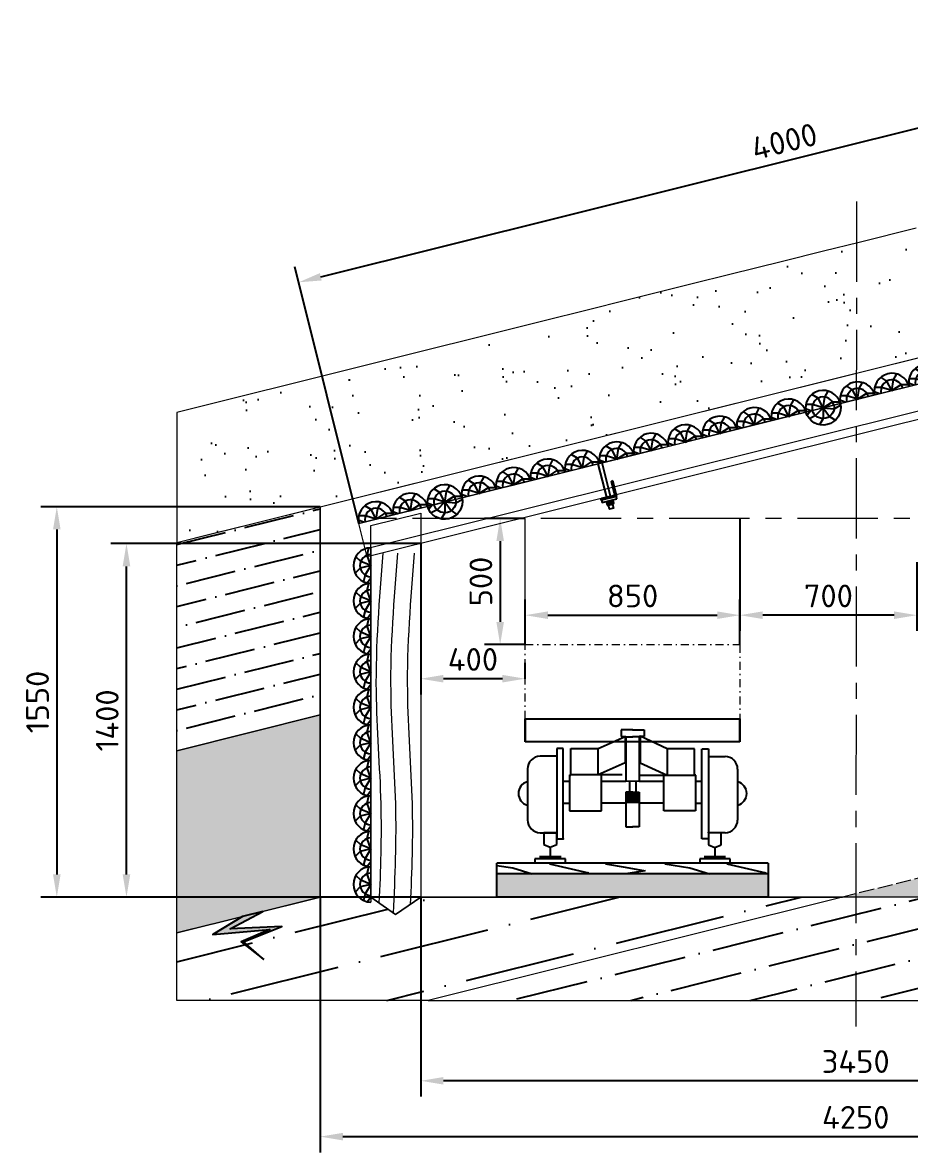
# Model space of a CAD drawing. Header units: millimetres. Extents: x 1757 to 4342, y -1901 to 53.
# Drawn here: x 3942.8 to 4013.1, y -1015 to -925.5 of the extents above; entities that cross this region are included whole.
import ezdxf

# ---------------------------------------------------------------- set-up
doc = ezdxf.new("R2010")
doc.units = ezdxf.units.MM
doc.header["$LTSCALE"] = 0.1
for name, pattern in [('ACAD_ISO02W100', [15, 12, -3]), ('осеваяX2', [101.6, 63.5, -12.7, 12.7, -12.7]), ('штрихпунктирная2', [12.7, 6.35, -3.175, 0, -3.175])]:
    doc.linetypes.add(name, pattern=pattern)
for name, color, linetype in [('ВАГОН', 7, 'Continuous'), ('Д_Распорка', 7, 'Continuous'), ('М16_Гайка_Конт', 7, 'Continuous'), ('М16_Планка', 7, 'Continuous'), ('РЕЛЬС', 7, 'Continuous'), ('Ско_М16_СВП-22', 7, 'Continuous'), ('Уголок_63х63', 7, 'Continuous'), ('ШПАЛА', 252, 'Continuous')]:
    doc.layers.add(name, color=color, linetype=linetype)
doc.layers.add('Размеры', color=7, linetype='Continuous', lineweight=15)
doc.styles.get("Standard").update_dxf_attribs({"font": 'txt.shx'})
doc.dimstyles.new('ISO-25', dxfattribs={"dimtxt": 2.5, "dimasz": 2.5, "dimexe": 1.25, "dimexo": 0, "dimtad": 1, "dimdec": 0, "dimtxsty": 'Standard', "dimcen": 2.5, "dimadec": 0, "dimazin": 0, "dimtfac": 1, "dimtdec": 0, "dimtmove": 0, "dimatfit": 3, "dimfxl": 1, "dimarcsym": 0})

# ---------------------------------------------------------------- blocks, each defined once
blk = doc.blocks.new('*D707')
at = {"color": 0, "linetype": 'ByBlock', "lineweight": -2}
for p, q in [((4047.052, -945.83), (4041.989, -925.524)), ((3966.415, -945.655), (4040.545, -927.173)), ((3969.429, -965.184), (3964.366, -944.878))]:
    blk.add_line(p, q, dxfattribs=at)
at = {"color": 0, "linetype": 'ByBlock', "lineweight": 15}
for points in [[(4040.473, -926.881), (4040.618, -927.464), (4042.292, -926.737)], [(3966.342, -945.364), (3966.487, -945.946), (3964.668, -946.091)]]:
    blk.add_solid(points, dxfattribs=at)
at = {"layer": 'Defpoints', "color": 0, "linetype": 'ByBlock', "lineweight": 15}
for p in [(4042.292, -926.737), (4047.052, -945.83), (3969.429, -965.184)]:
    blk.add_point(p, dxfattribs=at)
at = {"color": 0, "linetype": 'ByBlock', "lineweight": 15, "insert": (4003.111, -934.934), "char_height": 1.8, "attachment_point": 5, "rotation": 14}
blk.add_mtext('4000', dxfattribs=at)
blk = doc.blocks.new('*D708')
at = {"color": 0, "linetype": 'ByBlock', "lineweight": -2}
for p, q in [((3982.596, -974.787), (3982.596, -971.204)), ((3999.595, -974.787), (3999.595, -971.204)), ((3984.396, -972.454), (3997.795, -972.454))]:
    blk.add_line(p, q, dxfattribs=at)
at = {"color": 0, "linetype": 'ByBlock', "lineweight": 15}
for points in [[(3984.396, -972.154), (3984.396, -972.754), (3982.596, -972.454)], [(3997.795, -972.154), (3997.795, -972.754), (3999.595, -972.454)]]:
    blk.add_solid(points, dxfattribs=at)
at = {"layer": 'Defpoints', "color": 0, "linetype": 'ByBlock', "lineweight": 15}
for p in [(3999.595, -972.454), (3982.596, -974.787), (3999.595, -974.787)]:
    blk.add_point(p, dxfattribs=at)
at = {"color": 0, "linetype": 'ByBlock', "lineweight": 15, "insert": (3991.095, -970.929), "char_height": 1.8, "attachment_point": 5}
blk.add_mtext('850', dxfattribs=at)
blk = doc.blocks.new('*D713')
at = {"color": 0, "linetype": 'ByBlock', "lineweight": -2}
for p, q in [((3974.324, -966.787), (3974.324, -978.733)), ((3982.596, -977.483), (3982.596, -976.233)), ((3980.796, -977.483), (3976.124, -977.483))]:
    blk.add_line(p, q, dxfattribs=at)
at = {"color": 0, "linetype": 'ByBlock', "lineweight": 15}
for points in [[(3976.124, -977.183), (3976.124, -977.783), (3974.324, -977.483)], [(3980.796, -977.183), (3980.796, -977.783), (3982.596, -977.483)]]:
    blk.add_solid(points, dxfattribs=at)
at = {"layer": 'Defpoints', "color": 0, "linetype": 'ByBlock', "lineweight": 15}
for p in [(3974.324, -966.787), (3974.324, -977.483), (3982.596, -977.483)]:
    blk.add_point(p, dxfattribs=at)
at = {"color": 0, "linetype": 'ByBlock', "lineweight": 15, "insert": (3978.46, -975.958), "char_height": 1.8, "attachment_point": 5}
blk.add_mtext('400', dxfattribs=at)
blk = doc.blocks.new('*D706')
at = {"color": 0, "linetype": 'ByBlock', "lineweight": -2}
for p, q in [((3999.595, -964.787), (3999.595, -973.704)), ((4013.595, -968.246), (4013.595, -973.704)), ((4011.795, -972.454), (4001.395, -972.454))]:
    blk.add_line(p, q, dxfattribs=at)
at = {"color": 0, "linetype": 'ByBlock', "lineweight": 15}
for points in [[(4001.395, -972.154), (4001.395, -972.754), (3999.595, -972.454)], [(4011.795, -972.154), (4011.795, -972.754), (4013.595, -972.454)]]:
    blk.add_solid(points, dxfattribs=at)
at = {"layer": 'Defpoints', "color": 0, "linetype": 'ByBlock', "lineweight": 15}
for p in [(3999.595, -964.787), (4013.595, -968.246), (3999.595, -972.454)]:
    blk.add_point(p, dxfattribs=at)
at = {"color": 0, "linetype": 'ByBlock', "lineweight": 15, "insert": (4006.595, -970.929), "char_height": 1.8, "attachment_point": 5}
blk.add_mtext('700', dxfattribs=at)
blk = doc.blocks.new('pfnzu')
at = {"color": 7, "lineweight": 0}
blk.add_line((142694.1, -82404), (142694.1, -82544.3), dxfattribs=at)
at = {"layer": 'Д_Распорка', "color": 253}
for p, q in [((142679.9, -82432.8), (142686.9, -82404.5)), ((142654.7, -82457.4), (142634.8, -82439)), ((142694.1, -82474.1), (142679.9, -82432.8)), ((142652.6, -82484.3), (142632.2, -82504.2)), ((142694.1, -82474.1), (142652.6, -82484.3)), ((142694.1, -82474.1), (142654.7, -82457.4)), ((142694.1, -82474.1), (142671.5, -82511.2)), ((142671.5, -82511.2), (142664.9, -82537.2)), ((142694.1, -82524.6), (142681.4, -82542.8))]:
    blk.add_line(p, q, dxfattribs=at)
at = {"layer": 'Д_Распорка', "color": 7}
blk.add_arc((142695.6, -82474.1), 70.2, 91.2316, 268.7684, dxfattribs=at)
at = {"layer": 'Д_Распорка', "color": 253}
blk.add_arc((142695.6, -82474.1), 44.2, 91.9563, 268.0437, dxfattribs=at)
blk = doc.blocks.new('*D718')
at = {"color": 0, "linetype": 'ByBlock', "lineweight": -2}
for p, q in [((3966.369, -963.867), (3944.27, -963.867)), ((3945.52, -965.667), (3945.52, -992.986)), ((3966.369, -994.786), (3944.27, -994.786))]:
    blk.add_line(p, q, dxfattribs=at)
at = {"color": 0, "linetype": 'ByBlock', "lineweight": 15}
for points in [[(3945.22, -965.667), (3945.82, -965.667), (3945.52, -963.867)], [(3945.22, -992.986), (3945.82, -992.986), (3945.52, -994.786)]]:
    blk.add_solid(points, dxfattribs=at)
at = {"layer": 'Defpoints', "color": 0, "linetype": 'ByBlock', "lineweight": 15}
for p in [(3966.369, -963.867), (3945.52, -994.786), (3966.369, -994.786)]:
    blk.add_point(p, dxfattribs=at)
at = {"color": 0, "linetype": 'ByBlock', "lineweight": 15, "insert": (3943.995, -979.327), "char_height": 1.8, "attachment_point": 5, "rotation": 90}
blk.add_mtext('1550', dxfattribs=at)
blk = doc.blocks.new('*D725')
at = {"color": 0, "linetype": 'ByBlock', "lineweight": -2}
for p, q in [((3974.324, -966.787), (3949.786, -966.787)), ((3951.036, -992.986), (3951.036, -968.587)), ((3974.324, -994.786), (3949.786, -994.786))]:
    blk.add_line(p, q, dxfattribs=at)
at = {"color": 0, "linetype": 'ByBlock', "lineweight": 15}
for points in [[(3950.736, -968.587), (3951.336, -968.587), (3951.036, -966.787)], [(3950.736, -992.986), (3951.336, -992.986), (3951.036, -994.786)]]:
    blk.add_solid(points, dxfattribs=at)
at = {"layer": 'Defpoints', "color": 0, "linetype": 'ByBlock', "lineweight": 15}
for p in [(3951.036, -966.787), (3974.324, -966.787), (3974.324, -994.786)]:
    blk.add_point(p, dxfattribs=at)
at = {"color": 0, "linetype": 'ByBlock', "lineweight": 15, "insert": (3949.511, -980.787), "char_height": 1.8, "attachment_point": 5, "rotation": 90}
blk.add_mtext('1400', dxfattribs=at)
blk = doc.blocks.new('*D728')
at = {"color": 0, "linetype": 'ByBlock', "lineweight": -2}
for p, q in [((3966.369, -994.786), (3966.369, -1014.997)), ((4051.149, -994.786), (4051.149, -1014.997)), ((3968.169, -1013.747), (4049.349, -1013.747))]:
    blk.add_line(p, q, dxfattribs=at)
at = {"color": 0, "linetype": 'ByBlock', "lineweight": 15}
for points in [[(3968.169, -1013.447), (3968.169, -1014.047), (3966.369, -1013.747)], [(4049.349, -1013.447), (4049.349, -1014.047), (4051.149, -1013.747)]]:
    blk.add_solid(points, dxfattribs=at)
at = {"layer": 'Defpoints', "color": 0, "linetype": 'ByBlock', "lineweight": 15}
for p in [(3966.369, -994.786), (4051.149, -994.786), (4051.149, -1013.747)]:
    blk.add_point(p, dxfattribs=at)
at = {"color": 0, "linetype": 'ByBlock', "lineweight": 15, "insert": (4008.759, -1012.222), "char_height": 1.8, "attachment_point": 5}
blk.add_mtext('4250', dxfattribs=at)
blk = doc.blocks.new('*D729')
at = {"color": 0, "linetype": 'ByBlock', "lineweight": -2}
for p, q in [((3974.324, -994.786), (3974.324, -1010.577)), ((4043.194, -994.784), (4043.194, -1010.577)), ((4041.394, -1009.327), (3976.124, -1009.327))]:
    blk.add_line(p, q, dxfattribs=at)
at = {"color": 0, "linetype": 'ByBlock', "lineweight": 15}
for points in [[(3976.124, -1009.027), (3976.124, -1009.627), (3974.324, -1009.327)], [(4041.394, -1009.027), (4041.394, -1009.627), (4043.194, -1009.327)]]:
    blk.add_solid(points, dxfattribs=at)
at = {"layer": 'Defpoints', "color": 0, "linetype": 'ByBlock', "lineweight": 15}
for p in [(3974.324, -994.786), (4043.194, -994.784), (3974.324, -1009.327)]:
    blk.add_point(p, dxfattribs=at)
at = {"color": 0, "linetype": 'ByBlock', "lineweight": 15, "insert": (4008.759, -1007.802), "char_height": 1.8, "attachment_point": 5}
blk.add_mtext('3450', dxfattribs=at)
blk = doc.blocks.new('*D730')
at = {"color": 0, "linetype": 'ByBlock', "lineweight": -2}
for p, q in [((3982.596, -964.787), (3979.364, -964.787)), ((3980.614, -966.587), (3980.614, -972.987)), ((3982.596, -974.787), (3979.364, -974.787))]:
    blk.add_line(p, q, dxfattribs=at)
at = {"color": 0, "linetype": 'ByBlock', "lineweight": 15}
for points in [[(3980.314, -966.587), (3980.914, -966.587), (3980.614, -964.787)], [(3980.314, -972.987), (3980.914, -972.987), (3980.614, -974.787)]]:
    blk.add_solid(points, dxfattribs=at)
at = {"layer": 'Defpoints', "color": 0, "linetype": 'ByBlock', "lineweight": 15}
for p in [(3982.596, -964.787), (3980.614, -974.787), (3982.596, -974.787)]:
    blk.add_point(p, dxfattribs=at)
at = {"color": 0, "linetype": 'ByBlock', "lineweight": 15, "insert": (3979.089, -969.787), "char_height": 1.8, "attachment_point": 5, "rotation": 90}
blk.add_mtext('500', dxfattribs=at)
blk = doc.blocks.new('М16_Гайка')
at = {"layer": 'М16_Гайка_Конт'}
h = blk.add_hatch(color=253, dxfattribs=at)
h.paths.add_polyline_path([(1.9, -6.7, 0.267171), (1.9, -13.4), (1.9, -13.4), (14.3, -13.4), (14.3, -13.4, 0.267171), (14.3, -6.7)])
h.paths.add_polyline_path([(1.9, 6.7, 0.133362), (1.9, -6.7), (14.3, -6.7, 0.133362), (14.3, 6.7)])
h.paths.add_polyline_path([(1.9, 13.4), (1.9, 13.4, 0.267171), (1.9, 6.7), (14.3, 6.7, 0.267171), (14.3, 13.4), (14.3, 13.4)])
h.paths.add_polyline_path([(0, 10.1), (0, 0), (1, 0, -0.066387), (1.9, 6.7, -0.267171), (1.9, 13.4)])
h.paths.add_polyline_path([(0, 0), (0, -10), (1.9, -13.4, -0.267171), (1.9, -6.7, -0.066387), (1, 0)])
h.paths.add_polyline_path([(15.2, 0, -0.066387), (14.3, -6.7, -0.267171), (14.3, -13.4), (16.2, -10), (16.2, 0)])
h.paths.add_polyline_path([(14.3, 13.4, -0.267171), (14.3, 6.7, -0.066387), (15.2, 0), (16.2, 0), (16.2, 10.1)])
for p, q in [((1.9, 13.4), (0, 10.1)), ((0, 10.1), (0, -10)), ((0, 10.1), (0, -10)), ((0, 0), (1, 0)), ((1.9, 13.4), (14.3, 13.4)), ((14.3, 6.7), (1.9, 6.7)), ((14.3, 13.4), (16.2, 10.1)), ((15.2, 0), (16.2, 0)), ((16.2, 10.1), (16.2, -10)), ((16.2, 10.1), (16.2, -10)), ((1.9, -13.4), (0, -10)), ((14.3, -6.7), (1.9, -6.7)), ((14.3, -13.4), (1.9, -13.4)), ((14.3, -13.4), (16.2, -10))]:
    blk.add_line(p, q, dxfattribs=at)
for centre, radius, start, end in [((7.7, 10), 6.71, 149.9725, 209.9168), ((26.6, 0), 25.6, 164.8075, 195.1925), ((8.5, 10), 6.71, 330.0832, 29.9168), ((-10.4, 0), 25.6, 344.8075, 15.1925), ((7.7, -10), 6.71, 150.0832, 210.0275), ((8.5, -10), 6.71, 330.0832, 29.9168)]:
    blk.add_arc(centre, radius, start, end, dxfattribs=at)
blk = doc.blocks.new('Уголок_63х63')
blk.add_lwpolyline([(-6, 31.5), (-5.1, 31.5)])
at = {"layer": 'Уголок_63х63'}
for p, q in [((-6, 58.5), (-2.6, 63)), ((-6, 53.2), (0, 61.1)), ((-6, 13), (-6, 60.3)), ((-6, 47.9), (0, 55.9)), ((-6, 42.7), (0, 50.6)), ((-6, 37.4), (0, 45.3)), ((0, 63), (-3.3, 63)), ((0, 0), (0, 63)), ((-63, 0), (-63, 3.3)), ((0, 0), (-63, 0)), ((-62.8, 4.4), (-62, 5.4)), ((-62.1, 0), (-57.6, 6)), ((-13, 6), (-60.3, 6)), ((-58.1, 0), (-53.6, 6)), ((-54.2, 0), (-49.6, 6)), ((-50.2, 0), (-45.6, 6)), ((-46.2, 0), (-41.7, 6)), ((-42.2, 0), (-37.7, 6)), ((-38.2, 0), (-33.7, 6)), ((-34.3, 0), (-29.7, 6)), ((-30.3, 0), (-25.7, 6)), ((-26.3, 0), (-21.8, 6)), ((-22.3, 0), (-17.8, 6)), ((-18.3, 0), (-13.8, 6)), ((-14.4, 0), (-8.7, 7.5)), ((-10.4, 0), (0, 13.7)), ((-6.5, 10.4), (0, 19)), ((-6.4, 0), (0, 8.5)), ((-6, 32.1), (0, 40.1)), ((-6, 26.9), (0, 34.8)), ((-6, 21.6), (0, 29.5)), ((-6, 16.3), (0, 24.3)), ((-2.4, 0), (0, 3.2))]:
    blk.add_line(p, q, dxfattribs=at)
for centre, radius, start, end in [((-3.3, 60.3), 2.7, 90.0004, 180.0004), ((-60.3, 3.3), 2.7, 90.0004, 180.0004), ((-13, 13), 7, 270.0004, 0.0004)]:
    blk.add_arc(centre, radius, start, end, dxfattribs=at)

msp = doc.modelspace()

# ---------------------------------------------------------------- hatches: boundary and pattern name
h = msp.add_hatch()
h.set_pattern_fill('AR-SAND', color=256, scale=0.1, angle=315, style=0)
h.set_pattern_definition([(352.5, (-279873.402, 279720.4922), (3.34753489, 3.573813487), [0, -3.8608, 0, -4.318, 0, -4.1275]), (322.5, (-279873.402, 279720.492), (8.24732851, 1.89010928), [0, -2.0828, 0, -3.4798, 0, -1.3335]), (282.5, (-279875.611, 279722.7014), (5.60332312, -5.58299826), [0, -1.27, 0, -4.572, 0, -5.969]), (272.5, (-279875.611, 279722.7014), (6.97550782, -3.82281109), [0, -0.635, 0, -2.9972, 0, -3.429])])
h.paths.add_polyline_path([(3955.011, -966.699), (4061.149, -940.236), (4061.149, -929.93), (4045.402, -933.856), (4031.404, -937.346), (4028.076, -938.176), (4023.421, -939.336), (4019.953, -940.201), (4013.549, -941.798), (4009.021, -942.927), (4006.212, -943.627), (4002.969, -944.436), (3998.789, -945.478), (3995.804, -946.222), (3990.546, -947.533), (3987.604, -948.267), (3983.99, -949.168), (3955.011, -956.393)])
h = msp.add_hatch()
h.set_pattern_fill('ANSI36', color=256, scale=0.5, angle=329, style=0)
h.set_pattern_definition([(14, (-279894.4916, 279715.234), (2.311551805, 2.2124337317), [3.96875, -0.79375, 0, -0.79375])])
h.paths.add_polyline_path([(3960.96, -965.216), (3966.369, -963.867), (3966.369, -980.357), (3955.011, -983.189), (3955.011, -966.699), (3957.844, -965.993)])
for color, points in [(253, [(3955.011, -983.189), (3966.369, -980.357), (3966.369, -994.786), (3958.654, -996.709), (3955.643, -997.46), (3955.011, -997.618), (3955.011, -995.245), (3955.011, -991.717), (3955.011, -986.859)]), (256, [(3961.92, -999.731), (3960.289, -998.322), (3963.337, -997.105), (3959.233, -997.295), (3961.833, -995.917), (3960.207, -996.322), (3957.881, -997.74), (3962.379, -997.344), (3960.118, -998.318)])]:
    msp.add_hatch(color=color).paths.add_polyline_path(points)
h = msp.add_hatch()
h.set_pattern_fill('ANSI36', color=256, scale=0.72, angle=329, style=0)
h.set_pattern_definition([(14, (454.1442, 0), (3.3286346, 3.1859046), [5.715, -1.143, 0, -1.143])])
h.paths.add_polyline_path([(3974.925, -1002.959), (4031.529, -1002.959), (4061.149, -1002.959), (4061.149, -981.461), (4051.149, -983.954), (4051.149, -994.786), (4047.149, -994.788), (4045.268, -996.1), (4043.194, -994.787), (4007.704, -994.786)])
at = {"linetype": 'ByBlock', "lineweight": 15}
msp.add_hatch(color=254, dxfattribs=at).paths.add_polyline_path([(4007.701, -994.787), (4051.149, -994.787), (4051.149, -983.954)])
at = {"lineweight": 0, "true_color": 0xffffff}
msp.add_hatch(color=7, dxfattribs=at).paths.add_polyline_path([(3980.364, -992.932), (3980.364, -994.786), (4001.827, -994.786), (4001.827, -992.932)])
h = msp.add_hatch()
h.set_pattern_fill('ANSI36', color=256, scale=1.1, angle=329, style=0)
h.set_pattern_definition([(14, (-279894.4916, 279715.234), (5.085413972, 4.86735421), [8.73125, -1.74625, 0, -1.74625])])
h.paths.add_polyline_path([(3966.369, -994.786), (3970.367, -994.787), (3971.355, -995.478), (3972.341, -996.169), (3974.324, -994.786), (4007.701, -994.787), (3974.925, -1002.959), (3955.011, -1002.959), (3955.011, -1000.461), (3955.011, -997.618)])

# ---------------------------------------------------------------- linework, layer by layer
at = {"color": 7, "linetype": 'осеваяX2', "lineweight": 15}
for p, q in [((4008.821, -939.698), (4008.764, -1005.024)), ((4051.149, -964.787), (3971.033, -964.787))]:
    msp.add_line(p, q, dxfattribs=at)
at = {"color": 7, "linetype": 'ByBlock', "lineweight": 15}
for p, q in [((4047.56, -947.868), (3969.937, -967.222)), ((3982.596, -971.204), (3982.596, -964.787))]:
    msp.add_line(p, q, dxfattribs=at)
at = {"color": 7, "linetype": 'ACAD_ISO02W100', "lineweight": 15}
msp.add_line((4061.149, -981.461), (4007.704, -994.786), dxfattribs=at)
at = {"color": 7}
msp.add_line((3991.629, -985.617), (3990.573, -985.602), dxfattribs=at)
at = {"color": 7, "lineweight": 0}
for points in [[(3955.011, -966.699), (4061.149, -940.236)], [(4013.549, -941.798), (4009.021, -942.927), (4006.212, -943.627), (4002.969, -944.436), (3998.789, -945.478), (3995.804, -946.222), (3995.804, -946.222), (3995.804, -946.222), (3995.804, -946.222), (3990.546, -947.533), (3987.604, -948.267), (3983.99, -949.168), (3955.011, -956.393), (3955.011, -966.699), (3955.011, -966.699), (3955.011, -966.699)], [(3960.96, -965.216), (3966.369, -963.867), (3966.369, -963.867), (3966.369, -963.867), (3966.369, -963.867), (3966.369, -963.867), (3966.369, -963.867), (3966.369, -963.867), (3966.369, -963.867), (3966.369, -963.867), (3966.369, -963.867), (3966.369, -963.867), (3966.369, -963.867), (3966.369, -963.867), (3966.369, -963.867), (3966.369, -963.867), (3966.369, -963.867), (3966.369, -980.357), (3955.011, -983.189), (3955.011, -966.699), (3955.011, -966.699), (3955.011, -966.699), (3955.011, -966.699), (3957.844, -965.993), (3960.96, -965.216)], [(3955.011, -983.189), (3966.369, -980.357), (3966.369, -980.357), (3966.369, -980.357), (3966.369, -980.357), (3966.369, -980.357), (3966.369, -980.357), (3966.369, -980.357), (3966.369, -994.786), (3958.654, -996.709), (3955.643, -997.46), (3955.011, -997.618), (3955.011, -997.618), (3955.011, -997.618), (3955.011, -995.245), (3955.011, -991.717), (3955.011, -986.859), (3955.011, -983.189)], [(3980.364, -992.932), (3980.364, -994.786), (4001.827, -994.786), (4001.827, -992.932), (3980.364, -992.932)], [(3966.369, -994.786), (3970.367, -994.787), (3971.355, -995.478), (3972.341, -996.169), (3974.324, -994.786), (4007.701, -994.787), (3974.925, -1002.959), (3955.011, -1002.959), (3955.011, -1000.461), (3955.011, -997.618), (3966.369, -994.786)]]:
    msp.add_lwpolyline(points, dxfattribs=at)
at = {"color": 5, "linetype": 'ByBlock', "lineweight": 15}
msp.add_lwpolyline([(3966.369, -994.786), (3966.369, -963.867), (4051.149, -942.729), (4051.149, -994.786), (4047.149, -994.788), (4045.268, -996.1), (4043.194, -994.787), (3974.323, -994.786), (3972.341, -996.169), (3970.369, -994.787), (3966.369, -994.786), (3966.369, -994.786)], dxfattribs=at)
at = {"color": 7, "linetype": 'ByBlock', "lineweight": 15}
msp.add_lwpolyline([(4047.715, -948.489), (3970.091, -967.843), (3969.429, -965.184), (4047.052, -945.83)], close=True, dxfattribs=at)
for points in [[(3970.368, -965.363), (3974.324, -964.377), (3974.323, -994.786), (3972.341, -996.169), (3970.369, -994.787), (3970.368, -965.363)], [(3974.925, -1002.959), (4031.529, -1002.959), (4061.149, -1002.959), (4061.149, -981.461), (4051.149, -983.954), (4051.149, -994.786), (4047.149, -994.788), (4045.268, -996.1), (4043.194, -994.787), (4007.704, -994.786), (3974.925, -1002.959)]]:
    msp.add_lwpolyline(points, dxfattribs=at)
at = {"color": 7, "linetype": 'штрихпунктирная2', "lineweight": 15}
msp.add_lwpolyline([(3982.596, -974.787), (3999.595, -974.787), (3999.595, -980.671), (3982.596, -980.671)], close=True, dxfattribs=at)
msp.add_lwpolyline([(3961.92, -999.731), (3960.289, -998.322), (3963.337, -997.105), (3959.233, -997.295), (3961.833, -995.917), (3960.207, -996.322), (3957.881, -997.74), (3962.379, -997.344), (3960.118, -998.318), (3961.92, -999.731)])
at = {"color": 7, "linetype": 'ByBlock', "lineweight": 15}
for points, knots in [([(3971.334, -967.533), (3971.04, -971.189), (3970.506, -977.81), (3971.317, -987.048), (3971.154, -992.629), (3971.019, -995.242)], [0, 0, 0, 0, 10.9826, 19.890344, 27.736241, 27.736241, 27.736241, 27.736241]), ([(3972.492, -967.533), (3972.198, -971.189), (3971.665, -977.81), (3972.498, -987.309), (3972.296, -993.15), (3972.135, -996.025)], [0, 0, 0, 0, 10.9826, 19.890344, 28.518959, 28.518959, 28.518959, 28.518959]), ([(3973.811, -967.533), (3973.516, -971.189), (3972.983, -977.81), (3973.798, -987.09), (3973.629, -992.712), (3973.489, -995.368)], [0, 0, 0, 0, 10.9826, 19.890344, 27.861755, 27.861755, 27.861755, 27.861755])]:
    msp.add_open_spline(points, degree=3, knots=knots, dxfattribs=at)
at = {"layer": 'ВАГОН', "color": 7}
for p, q in [((3982.596, -980.671), (3982.596, -982.475)), ((3982.596, -982.484), (3982.596, -980.671)), ((3982.596, -980.671), (3999.595, -980.671)), ((3999.595, -980.671), (3999.595, -982.484)), ((3999.595, -982.484), (3999.595, -980.68)), ((3988.36, -983.015), (3990.502, -982.058)), ((3991.105, -981.545), (3990.181, -981.545)), ((3990.181, -981.545), (3990.181, -982.058)), ((3990.181, -982.058), (3990.573, -982.058)), ((3990.502, -982.039), (3990.502, -984.133)), ((3990.573, -982.058), (3990.573, -985.617)), ((3990.573, -982.092), (3991.105, -982.092)), ((3991.096, -981.545), (3992.021, -981.545)), ((3991.629, -982.092), (3991.096, -982.092)), ((3992.021, -982.058), (3991.629, -982.058)), ((3991.629, -982.058), (3991.629, -985.617)), ((3993.83, -983.025), (3991.7, -982.039)), ((3991.7, -982.039), (3991.7, -984.133)), ((3992.021, -981.545), (3992.021, -982.058)), ((3999.595, -982.484), (3982.596, -982.484)), ((3985.595, -983.015), (3985.095, -983.015)), ((3985.095, -983.015), (3985.095, -990.159)), ((3985.599, -990.159), (3985.599, -983.015)), ((3986.204, -983.015), (3988.36, -983.015)), ((3986.204, -985.109), (3986.204, -983.015)), ((3988.347, -983.015), (3988.347, -985.118)), ((3995.986, -983.025), (3993.83, -983.025)), ((3993.843, -983.025), (3993.843, -985.127)), ((3995.986, -985.119), (3995.986, -983.025)), ((3996.591, -990.168), (3996.591, -983.025)), ((3996.595, -983.025), (3997.095, -983.025)), ((3997.095, -983.025), (3997.095, -990.168)), ((3985.095, -983.631), (3983.777, -983.631)), ((3990.502, -984.133), (3988.36, -985.109)), ((3991.7, -984.133), (3993.83, -985.119)), ((3997.095, -983.641), (3998.413, -983.641)), ((3982.777, -984.631), (3982.777, -988.666)), ((3999.413, -984.641), (3999.413, -988.676)), ((3985.591, -985.608), (3986.095, -985.608)), ((3986.103, -985.109), (3986.103, -987.942)), ((3986.103, -985.116), (3986.212, -985.116)), ((3990.264, -985.109), (3986.204, -985.109)), ((3988.624, -987.942), (3988.624, -985.109)), ((3988.663, -985.602), (3990.573, -985.602)), ((3990.853, -985.617), (3990.853, -986.507)), ((3991.349, -985.617), (3991.349, -986.507)), ((3991.629, -985.119), (3995.986, -985.119)), ((3993.527, -985.611), (3991.629, -985.611)), ((3993.567, -987.951), (3993.567, -985.119)), ((3996.097, -985.123), (3995.988, -985.123)), ((3996.087, -985.119), (3996.087, -987.951)), ((3996.6, -985.617), (3996.095, -985.617)), ((3991.105, -986.473), (3990.573, -986.473)), ((3990.573, -986.473), (3990.573, -989.211)), ((3991.096, -986.473), (3991.629, -986.473)), ((3991.629, -986.473), (3991.629, -989.211)), ((3985.591, -987.353), (3986.095, -987.353)), ((3988.663, -987.326), (3990.573, -987.326)), ((3993.527, -987.336), (3991.629, -987.336)), ((3996.6, -987.363), (3996.095, -987.363)), ((3986.103, -987.942), (3988.624, -987.942)), ((3996.087, -987.951), (3993.567, -987.951)), ((3990.573, -989.211), (3991.105, -989.211)), ((3991.629, -989.211), (3991.096, -989.211)), ((3983.777, -989.686), (3985.095, -989.686)), ((3985.095, -990.159), (3985.599, -990.159)), ((3997.095, -990.168), (3996.591, -990.168)), ((3998.413, -989.696), (3997.095, -989.696))]:
    msp.add_line(p, q, dxfattribs=at)
for centre, radius, start, end in [((3983.777, -984.631), 1, 90, 180), ((3998.413, -984.641), 1, 0, 90), ((3983.016, -986.566), 0.959, 105.46233, 254.53767), ((3999.175, -986.576), 0.959, 285.46233, 74.53767), ((3983.812, -988.652), 1.035, 180.80202, 268.06345), ((3998.378, -988.661), 1.035, 271.93655, 359.19798)]:
    msp.add_arc(centre, radius, start, end, dxfattribs=at)
for p in [(3985.095, -989.666), (3985.599, -990.159), (3997.095, -989.676)]:
    msp.add_point(p, dxfattribs=at)
for points in [[(3990.6, -986.507), (3991.132, -986.507), (3990.6, -987.363), (3991.132, -987.363)], [(3991.629, -986.507), (3991.096, -986.507), (3991.629, -987.363), (3991.096, -987.363)]]:
    msp.add_solid(points, dxfattribs=at)
at = {"layer": 'М16_Планка', "color": 7}
msp.add_lwpolyline([(3989.861, -963.243), (3989.812, -963.049), (3988.648, -963.34), (3988.696, -963.534), (3989.861, -963.243)], dxfattribs=at)
at = {"layer": 'Размеры', "color": 7}
msp.add_point((3985.095, -989.686), dxfattribs=at)
at = {"layer": 'РЕЛЬС', "color": 7, "linetype": 'Continuous'}
for p, q in [((3985.095, -989.686), (3984.072, -989.686)), ((3984.072, -989.686), (3984.072, -990.624)), ((3985.095, -990.624), (3985.095, -989.686)), ((3998.119, -989.696), (3997.095, -989.696)), ((3997.095, -989.696), (3997.095, -990.633)), ((3998.119, -990.633), (3998.119, -989.696)), ((3984.072, -990.624), (3984.584, -990.832)), ((3984.584, -990.832), (3985.095, -990.624)), ((3984.584, -990.848), (3984.584, -991.473)), ((3997.095, -990.633), (3997.607, -990.842)), ((3997.607, -990.842), (3998.119, -990.633)), ((3997.607, -990.848), (3997.607, -991.473)), ((3985.775, -991.739), (3983.369, -991.739)), ((3983.369, -991.739), (3983.369, -992.084)), ((3985.437, -991.577), (3983.73, -991.577)), ((3985.775, -992.084), (3985.775, -991.739)), ((3998.827, -991.739), (3996.421, -991.739)), ((3996.421, -991.739), (3996.421, -992.084)), ((3998.46, -991.577), (3996.754, -991.577)), ((3998.827, -992.084), (3998.827, -991.739))]:
    msp.add_line(p, q, dxfattribs=at)
at = {"layer": 'Ско_М16_СВП-22', "color": 7}
for p, q in [((3989.046, -963.117), (3988.384, -960.458)), ((3989.357, -963.039), (3988.694, -960.381))]:
    msp.add_line(p, q, dxfattribs=at)
for points in [[(3989.513, -963.664), (3989.589, -963.969), (3989.278, -964.047), (3989.202, -963.741)], [(3989.43, -963.992), (3989.434, -964.008)]]:
    msp.add_lwpolyline(points, dxfattribs=at)
msp.add_arc((3988.54, -960.426), 0.16, 13.99998, 193.99998, dxfattribs=at)
at = {"layer": 'ШПАЛА', "color": 7}
for p, q in [((3988.424, -992.098), (3980.364, -992.098)), ((3980.364, -994.786), (3980.364, -992.098)), ((3984.523, -992.143), (3987.62, -992.856)), ((4001.827, -992.098), (3988.324, -992.098)), ((3988.947, -992.143), (3990.519, -992.417)), ((3993.661, -992.143), (3995.636, -992.472)), ((3998.554, -992.143), (4001.652, -992.856)), ((4001.827, -992.098), (4001.827, -994.786)), ((3980.364, -992.265), (3981.605, -992.472)), ((3988.424, -992.932), (3980.364, -992.932)), ((3981.605, -992.472), (3983.151, -992.932)), ((3987.62, -992.856), (3987.311, -992.932)), ((4001.827, -992.932), (3988.275, -992.932)), ((3990.519, -992.417), (3992.09, -992.692)), ((3992.09, -992.692), (3990.557, -992.932)), ((3995.636, -992.472), (3997.182, -992.932)), ((4001.652, -992.856), (4001.343, -992.932)), ((4001.827, -994.786), (3980.364, -994.786))]:
    msp.add_line(p, q, dxfattribs=at)

# ---------------------------------------------------------------- block references
at = {"color": 7, "lineweight": 0, "zscale": 0.019999051}
for p, xscale, yscale, rotation in [((4924.373, 2214.013), 0.01999905100088789, 0.0199990510008945, 283.9999999999814), ((4918.928, 2212.655), 0.01999905100088789, 0.0199990510008945, 283.9999999999814), ((4921.65, 2213.334), 0.01999905100088789, 0.0199990510008945, 283.9999999999814), ((4916.206, 2211.977), 0.01999905100088789, 0.0199990510008945, 283.9999999999814), ((4913.484, 2211.298), 0.01999905100088789, 0.0199990510008945, 283.9999999999814), ((4908.039, 2209.94), 0.01999905100088789, 0.0199990510008945, 283.9999999999814), ((4910.761, 2210.619), 0.01999905100088789, 0.0199990510008945, 283.9999999999814), ((6297.315, -3325.647), -0.01999905100096443, 0.01999905100098555, 284.0082756924825), ((4905.317, 2209.262), 0.01999905100088789, 0.0199990510008945, 283.9999999999814), ((4902.595, 2208.583), 0.01999905100088789, 0.0199990510008945, 283.9999999999814), ((4897.15, 2207.225), 0.01999905100088789, 0.0199990510008945, 283.9999999999814), ((4899.872, 2207.904), 0.01999905100088789, 0.0199990510008945, 283.9999999999814), ((4894.428, 2206.546), 0.01999905100088789, 0.0199990510008945, 283.9999999999814), ((4891.706, 2205.868), 0.01999905100088789, 0.0199990510008945, 283.9999999999814), ((4886.261, 2204.51), 0.01999905100088789, 0.0199990510008945, 283.9999999999814), ((4888.984, 2205.189), 0.01999905100088789, 0.0199990510008945, 283.9999999999814), ((4883.54, 2203.831), 0.01999905100088789, 0.0199990510008945, 283.9999999999814), ((4880.816, 2203.16), 0.01999905100088789, 0.0199990510008945, 283.9999999999814), ((6254.394, -3345.584), -0.01999905100072084, 0.01999905100093818, 283.6953623971855)]:
    msp.add_blockref('pfnzu', p, dxfattribs=dict(at, xscale=xscale, yscale=yscale, rotation=rotation))
at = {"color": 7, "extrusion": (0, 0, -1), "xscale": 0.01999905100089477, "yscale": 0.01999905100089094, "zscale": -0.019999051, "rotation": 255.9999999999396}
msp.add_blockref('Уголок_63х63', (-3989.843, -963.042), dxfattribs=at)
at = {"color": 7, "lineweight": 0, "xscale": 0.01999905100092292, "yscale": 0.01999905100092292, "zscale": 0.019999051}
for p in [(1116.623, 680.88), (1116.623, 678.075), (1116.623, 675.269), (1116.623, 672.464), (1116.623, 669.658), (1116.623, 666.853), (1116.623, 664.047), (1116.623, 661.241), (1116.623, 658.436), (1116.623, 655.63)]:
    msp.add_blockref('pfnzu', p, dxfattribs=at)
at = {"layer": 'М16_Гайка_Конт', "color": 7, "extrusion": (0, 0, -1), "xscale": 0.01999905100089477, "yscale": 0.01999905100089094, "zscale": -0.019999051, "rotation": 255.9999999999396}
msp.add_blockref('М16_Гайка', (-3989.279, -963.388), dxfattribs=at)

# ---------------------------------------------------------------- dimensions: what is measured, and where the dimension line sits
at = {"color": 7, "linetype": 'ByBlock', "lineweight": 15}
dim = msp.add_aligned_dim(p1=(3969.429, -965.184), p2=(4047.052, -945.83), distance=19.678, text='4000', dimstyle='ISO-25', override={"dimtxt": 1.8, "dimasz": 1.8, "dimlfac": 100, "dimfxl": 1.25}, dxfattribs=at)
dim.commit()
dim.dimension.update_dxf_attribs({"geometry": '*D707', "text_midpoint": (4003.111, -934.934)})
for base, p1, p2, text, picture, middle in [((3945.52, -994.786), (3966.369, -963.867), (3966.369, -994.786), '1550', '*D718', (3943.995, -979.327)), ((3980.614, -974.787), (3982.596, -964.787), (3982.596, -974.787), '500', '*D730', (3979.089, -969.787)), ((3951.036, -966.787), (3974.324, -994.786), (3974.324, -966.787), '1400', '*D725', (3949.511, -980.787))]:
    dim = msp.add_linear_dim(base=base, p1=p1, p2=p2, angle=90, text=text, dimstyle='ISO-25', override={"dimtxt": 1.8, "dimasz": 1.8, "dimfxl": 1.25}, dxfattribs=at)
    dim.commit()
    dim.dimension.update_dxf_attribs({"geometry": picture, "text_midpoint": middle})
for base, p1, p2, text, picture, middle in [((3999.595, -972.454), (4013.595, -968.246), (3999.595, -964.787), '700', '*D706', (4006.595, -970.929)), ((3974.324, -977.483), (3982.596, -977.483), (3974.324, -966.787), '400', '*D713', (3978.46, -975.958)), ((4051.149, -1013.747), (3966.369, -994.786), (4051.149, -994.786), '4250', '*D728', (4008.759, -1012.222)), ((3974.324, -1009.327), (4043.194, -994.784), (3974.324, -994.786), '3450', '*D729', (4008.759, -1007.802))]:
    dim = msp.add_linear_dim(base=base, p1=p1, p2=p2, text=text, dimstyle='ISO-25', override={"dimtxt": 1.8, "dimasz": 1.8, "dimfxl": 1.25}, dxfattribs=at)
    dim.commit()
    dim.dimension.update_dxf_attribs({"geometry": picture, "text_midpoint": middle})
dim = msp.add_linear_dim(base=(3999.595, -972.454), p1=(3982.596, -974.787), p2=(3999.595, -974.787), text='850', dimstyle='ISO-25', override={"dimtxt": 1.8, "dimasz": 1.8, "dimlfac": 100, "dimfxl": 1.25}, dxfattribs=at)
dim.commit()
dim.dimension.update_dxf_attribs({"geometry": '*D708', "text_midpoint": (3991.095, -972.454), "dimtype": 160})

doc.saveas('drawing.dxf')
